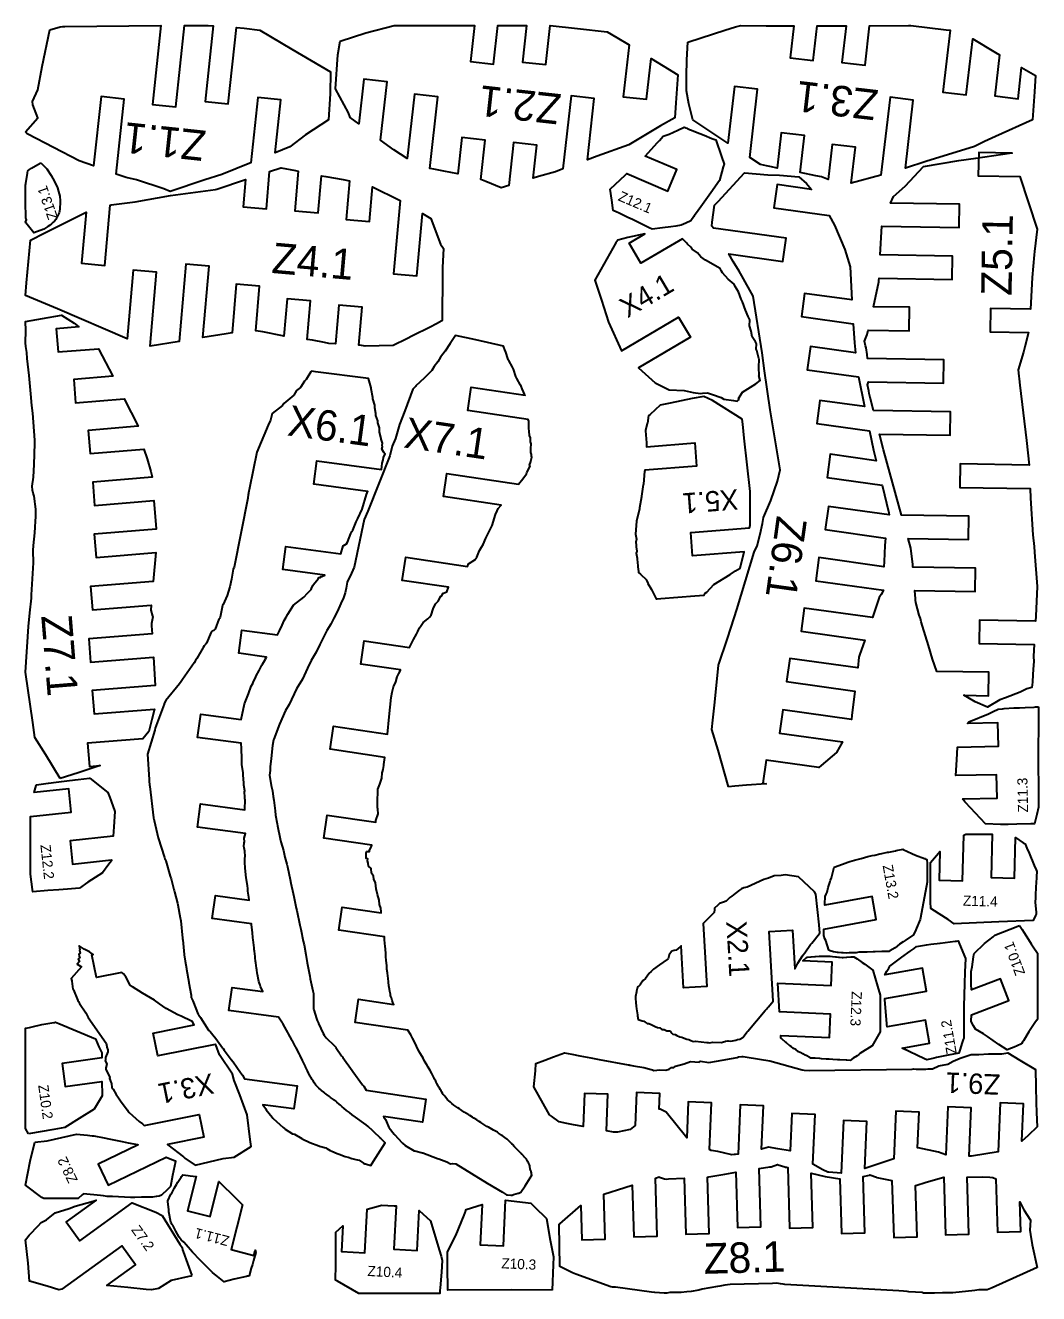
# Model space of a CAD drawing. Extents: x 0 to 199, y 1 to 250.
import ezdxf

# ---------------------------------------------------------------- set-up
doc = ezdxf.new("R2010")
doc.units = 0
doc.layers.add('PART', color=3, linetype='CONTINUOUS')
doc.layers.add('TEXT', color=2, linetype='CONTINUOUS')

msp = doc.modelspace()

# ---------------------------------------------------------------- linework, layer by layer
at = {"layer": 'PART', "color": 1}
for points in [[(0, 229.093), (2.43861, 231.841), (1.44072, 234.366), (1.42386, 235.027), (2.47481, 237.325), (3.30942, 241.914), (4.83781, 249.094), (6.8507, 249.741), (7.29864, 249.789), (7.77579, 249.798), (26.6662, 249.983), (24.9974, 234.442), (29.5711, 233.951), (31.2945, 250), (35.9341, 250), (36.9341, 249.92), (35.3361, 235.038), (39.9098, 234.547), (41.521, 249.551), (43.0269, 249.43), (46.1048, 249.061), (52.4075, 245.351), (59.9854, 240.89), (59.9255, 236.536), (59.6282, 231.456), (55.0987, 228.471), (52.0401, 226.124), (49.1544, 224.954), (50.2709, 235.351), (45.6972, 235.843), (44.3174, 222.993), (44.1163, 222.912), (38.6253, 220.696), (35.2906, 219.614), (28.4463, 217.354), (27.217, 217.858), (21.8591, 219.618), (19.8561, 220.069), (17.8814, 220.775), (19.4618, 235.492), (14.8881, 235.983), (13.4259, 222.366), (10.5927, 223.378), (0.48049, 228.608), (0.38663, 228.675)], [(61.4705, 244.211), (61.8792, 246.899), (66.9835, 248.515), (72.5302, 250), (86.7061, 249.979), (88.2999, 249.982), (87.5115, 242.908), (92.0832, 242.398), (92.9293, 249.99), (98.5811, 250), (97.7778, 242.792), (102.35, 242.283), (103.208, 249.99), (108.58, 249.391), (114.432, 248.712), (116.286, 247.626), (118.709, 246.14), (117.577, 235.978), (122.149, 235.469), (123.044, 243.504), (125.441, 242.051), (128.289, 240.291), (127.908, 234.738), (127.735, 231.819), (124.926, 230.235), (118.704, 226.542), (112.428, 224.275), (110.544, 223.573), (111.888, 235.633), (107.316, 236.142), (105.715, 221.774), (104.239, 221.225), (100.929, 220.257), (99.8588, 219.934), (100.585, 226.448), (96.0131, 226.958), (95.069, 218.486), (93.5692, 218.033), (90.5265, 219.31), (89.5554, 219.717), (90.4163, 227.442), (85.8446, 227.951), (85.0456, 220.782), (82.2623, 221.353), (80.3243, 221.725), (79.5178, 221.885), (81.0876, 235.971), (76.5159, 236.481), (75.1075, 223.844), (72.4506, 225.541), (69.8593, 227.455), (71.1372, 238.921), (66.5655, 239.431), (65.5829, 230.614), (63.9029, 231.855), (63.5193, 232.791), (61, 237.491)], [(130.27, 246.729), (132.869, 247.56), (137.533, 249.033), (139.671, 249.684), (140.681, 250), (145.682, 249.898), (147.075, 249.912), (149.485, 249.919), (151.107, 249.903), (150.375, 243.608), (154.944, 243.077), (155.735, 249.881), (159.662, 249.91), (161.391, 249.899), (160.553, 242.691), (165.122, 242.16), (166.023, 249.909), (173.698, 249.988), (173.793, 249.988), (174.131, 250), (181.105, 249.144), (181.862, 249.051), (180.447, 236.878), (185.016, 236.347), (186.297, 247.368), (190.768, 244.661), (191.583, 244.199), (190.643, 236.115), (195.212, 235.584), (195.927, 241.736), (198.681, 240.175), (198.462, 236.929), (198.085, 231.43), (190.772, 228.133), (188.599, 227.14), (186.67, 226.178), (177.058, 223.242), (173.054, 221.912), (174.613, 235.324), (170.043, 235.855), (168.264, 220.543), (162.429, 218.981), (163.248, 226.032), (158.679, 226.563), (157.88, 219.686), (156.553, 220.194), (155.423, 220.421), (152.384, 221.052), (153.235, 228.367), (148.665, 228.898), (147.858, 221.952), (146.76, 222.169), (145.728, 222.409), (144.542, 222.658), (142.446, 224.029), (144.003, 237.427), (139.434, 237.958), (138.142, 226.843), (135.163, 228.79), (131.282, 231.423), (130.488, 234.6), (130, 237.109), (130, 240.003), (130.053, 243.215)], [(123.279, 209.906), (122.685, 210.204), (122.429, 210.332), (120.322, 211.372), (119.415, 211.81), (118.497, 212.248), (116.611, 213.133), (116.324, 213.267), (115.584, 213.618), (115.303, 215.615), (115, 217.791), (118.049, 220.608), (118.288, 220.846), (126.321, 217.411), (128.129, 221.64), (121.882, 224.312), (124.331, 226.959), (124.72, 227.356), (125.411, 228.202), (126.614, 228.633), (127.443, 229.003), (128.318, 229.381), (129.546, 230), (130.082, 229.773), (130.302, 229.684), (130.792, 229.487), (132.646, 228.726), (133.46, 228.391), (135.003, 227.788), (135.193, 227.71), (135.78, 227.483), (136.881, 224.243), (137.415, 222.711), (137.258, 222.175), (136.525, 219.481), (134.801, 217.053), (132.839, 214.333), (131.81, 212.905), (131.534, 212.524), (131.446, 212.388), (130.893, 211.546), (129.871, 211.122), (128.988, 210.736), (127.934, 210.522), (126.935, 210.375), (125.29, 210.173)], [(194.025, 224.966), (194.049, 224.893), (187.476, 225), (187.401, 220.401), (195.582, 220.267), (198.984, 209.948), (198.467, 205.509), (198.401, 204.863), (198.013, 200.398), (197.643, 194.182), (189.828, 194.31), (189.753, 189.71), (197.304, 189.587), (196.576, 186.778), (196.276, 185.758), (195.218, 182.286), (195.386, 181.004), (195.438, 180.509), (195.567, 179.242), (196.879, 168.375), (197.372, 163.535), (183.852, 163.755), (183.777, 159.155), (197.59, 158.931), (197.662, 157.008), (198.152, 149.832), (198.364, 147.537), (198.459, 146.394), (198.984, 139.673), (198.69, 133.853), (198.632, 132.862), (187.654, 133.041), (187.579, 128.442), (198.362, 128.266), (198.227, 125.963), (198.336, 124.833), (198.263, 124.278), (198.105, 122.388), (198.04, 120.842), (197.905, 119.837), (196.963, 119.565), (195.644, 118.897), (192.752, 117.804), (191.614, 117.402), (189.219, 115.975), (186.784, 116.977), (184.561, 118.273), (189.395, 118.195), (189.47, 122.794), (179.244, 122.961), (178.364, 125.381), (177.626, 128.061), (176.429, 131.901), (176.196, 132.704), (176.003, 133.405), (175.794, 134.014), (175.133, 136.498), (175.056, 136.962), (175.035, 137.214), (174.937, 138.865), (186.803, 138.672), (186.877, 143.271), (174.553, 143.472), (174.503, 143.974), (174.103, 147.225), (173.586, 149.104), (185.474, 148.911), (185.548, 153.51), (172.314, 153.725), (170.034, 162.01), (168.781, 166.52), (167.947, 169.631), (181.881, 169.404), (181.955, 174.003), (166.77, 174.25), (166.146, 176.824), (165.937, 177.612), (165.843, 178.129), (165.619, 179.306), (165.814, 179.883), (180.532, 179.643), (180.607, 184.242), (165.605, 184.487), (165.531, 185.293), (165.334, 186.578), (165.222, 187.016), (165, 187.898), (165.312, 188.583), (165.516, 189.2), (165.74, 190.101), (173.775, 189.97), (173.85, 194.57), (166.793, 194.685), (167.807, 199.577), (167.829, 199.677), (167.84, 199.741), (167.849, 199.828), (167.874, 200.284), (182.245, 200.05), (182.32, 204.649), (168.119, 204.88), (168.419, 210.492), (183.639, 210.245), (183.714, 214.844), (170.157, 215.065), (170.725, 216.349), (173.038, 218.399), (176.623, 222.25), (183.548, 223.399), (186.908, 223.917)], [(3.05973, 223), (4.04571, 221.986), (4.21466, 221.792), (5.04957, 220.475), (5.40872, 219.909), (5.92777, 218.891), (6.31681, 218.08), (6.52962, 217.32), (6.76307, 216.415), (6.81267, 215.471), (6.8642, 214.813), (6.81014, 214.29), (6.7876, 213.933), (6.68569, 213.473), (6.62752, 213.15), (6.46589, 212.753), (6.35424, 212.452), (6.14557, 212.113), (5.96239, 211.817), (5.70324, 211.533), (5.42909, 211.211), (5.14056, 210.976), (4.72765, 210.637), (4.44412, 210.453), (3.84978, 210.07), (3.60486, 209.939), (1.66339, 209.178), (0.07054, 211.174), (0, 211.324), (0.20131, 211.756), (0.13794, 211.933), (0.10445, 212.118), (0.1059, 213.248), (0.08828, 213.553), (0.05052, 213.923), (0.03561, 214.399), (0, 216.287), (0.01537, 216.766), (0.02534, 218.577), (0.08047, 218.908), (0.39827, 220.955), (0.4149, 221.026), (0.50129, 221.373), (0.82736, 221.654), (0.99043, 221.792), (1.23047, 221.954), (2.91145, 222.918), (3.02143, 222.974)], [(81.9471, 192.052), (81.9308, 191.909), (80.8453, 191.339), (79.6119, 190.668), (76.1582, 188.951), (75.0018, 188.39), (72.3191, 187.032), (66.8484, 186.95), (65.7652, 187.112), (65.5575, 187.124), (66.2122, 194.611), (61.6297, 195.012), (60.9643, 187.403), (59.6959, 187.48), (58.857, 187.644), (56.4953, 188.099), (55.3977, 188.212), (56.0619, 195.809), (51.4794, 196.209), (50.8409, 188.907), (50.5526, 188.966), (46.7076, 189.728), (45.2956, 189.96), (46.059, 198.691), (41.4765, 199.091), (40.6429, 189.56), (39.4978, 189.371), (34.9215, 188.598), (36.1482, 202.627), (31.5657, 203.027), (30.2367, 187.83), (24.5224, 186.95), (25.7899, 201.445), (21.2074, 201.846), (20.0296, 188.377), (6.32384, 194.276), (0, 196.904), (0.22743, 199.388), (1.04257, 207.746), (3.80071, 209.208), (11.9516, 213.272), (11.0718, 203.212), (15.6543, 202.811), (16.6906, 214.661), (16.8681, 214.691), (21.6142, 215.298), (28.5582, 216.571), (37.373, 217.739), (37.6718, 217.784), (43.2754, 219.663), (42.8107, 214.349), (47.3932, 213.948), (48.0324, 221.257), (50.2543, 222), (50.2733, 221.997), (50.3047, 221.991), (53.1409, 221.464), (53.6771, 221.341), (52.996, 213.552), (57.5785, 213.152), (58.2154, 220.435), (59.1075, 220.279), (62.483, 219.696), (63.7656, 219.438), (63.1, 211.826), (67.6826, 211.425), (68.2816, 218.275), (73.5646, 215.632), (73.6818, 215.563), (72.4228, 201.165), (77.0053, 200.765), (78.074, 212.985), (79.7281, 212.015), (81.6577, 207.006), (82.206, 206.142), (82.0255, 202.418), (82.0001, 200.869), (81.9698, 192.406)], [(138.25, 100.284), (136.239, 107.508), (135, 111.567), (135.175, 113.4), (135.604, 116.944), (136.329, 124.219), (136.339, 124.317), (136.352, 124.419), (137.986, 129.245), (138.805, 131.674), (139.947, 135.128), (143.321, 146.403), (143.906, 147.649), (144.471, 149.947), (144.968, 152.057), (145.127, 153.204), (146.61, 156.569), (147.923, 160.396), (148.422, 162.588), (146.474, 174.428), (145.329, 182.047), (144.884, 185.603), (143.12, 196.751), (140.883, 200.751), (140.378, 201.644), (139.176, 203.602), (138.345, 205.057), (148.961, 203.577), (149.596, 208.133), (135.348, 210.119), (135, 210.545), (135.079, 211.31), (135.552, 214.635), (136.269, 215.38), (141.418, 221), (145.999, 220.605), (148.316, 220.521), (152.084, 220.2), (153.587, 218.908), (154.586, 217.753), (147.82, 218.695), (147.185, 214.139), (158.085, 212.621), (159.135, 210.711), (161.133, 205.956), (162.226, 202.523), (162.523, 196.017), (153.238, 197.311), (152.603, 192.755), (162.81, 191.333), (163.073, 187.56), (163.22, 185.606), (154.402, 186.834), (153.767, 182.278), (163.819, 180.878), (165.031, 175.039), (156.251, 176.262), (155.617, 171.706), (166.024, 170.256), (166.803, 166.505), (167.313, 164.406), (158.298, 165.662), (157.663, 161.106), (168.48, 159.599), (169.802, 154.158), (169.867, 153.735), (157.914, 155.401), (157.28, 150.845), (169.159, 149.19), (169.042, 147.706), (168.884, 144.599), (168.813, 143.568), (156.064, 145.344), (155.429, 140.788), (168.789, 138.926), (168.272, 138.083), (167.897, 137.509), (166.574, 133.565), (153.178, 135.431), (152.543, 130.875), (165.063, 129.131), (164.028, 126.174), (163.934, 125.765), (163.68, 123.653), (150.313, 125.516), (149.678, 120.96), (163.132, 119.085), (162.562, 114.332), (162.473, 113.507), (148.947, 115.391), (148.312, 110.835), (160.683, 109.112), (159.503, 107.014), (156.47, 104.457), (156.027, 104.09), (145.681, 105.532), (145.047, 100.976), (145.667, 100.889), (141.81, 100.593), (139.537, 100.39)], [(140.453, 176.494), (140.232, 176.606), (141.054, 177.86), (143.634, 179.503), (144.502, 180.204), (144.23, 181.157), (144.298, 181.252), (144.237, 182.669), (144.211, 182.756), (144.274, 184.403), (144.248, 184.509), (143.874, 186.093), (143.718, 186.349), (143.772, 187.406), (143.597, 187.763), (142.945, 188.731), (142.728, 189.849), (142.413, 190.896), (142.449, 192.133), (142.168, 192.738), (141.594, 194.004), (141.034, 195.649), (140.789, 196.159), (140.213, 197.593), (139.606, 198.661), (139.359, 199.119), (138.194, 200.085), (137.103, 201.335), (136.891, 201.662), (136.605, 202.183), (133.736, 203.839), (132.807, 204.485), (132.206, 205.268), (131.159, 206.022), (130.896, 206.394), (130.206, 206.985), (130.026, 207.268), (129.338, 207.872), (129.219, 208.048), (121.064, 203.217), (118.719, 207.175), (121.801, 209), (118.491, 208.315), (116.489, 207.782), (116.148, 207.224), (112, 199.886), (112.161, 199.303), (113.307, 195.997), (114.647, 191.618), (117.248, 186), (128.45, 192.635), (130.795, 188.677), (120.606, 182.643), (123.827, 179.738), (126.635, 178.315), (129.543, 178.209), (131.319, 177.845), (132.775, 177.608), (133.162, 177.652), (134.174, 177.734), (135.13, 177.427), (136.834, 176.849), (137.358, 176.516), (139.268, 176.234), (139.967, 176.135)], [(6.82043, 101.907), (4.0502, 106.551), (1.86236, 109.983), (1.44121, 112.941), (0, 122.82), (0.61601, 131.825), (0.85522, 134.461), (1.18159, 137.35), (1.21997, 138.031), (1.59541, 144.331), (1.51986, 146.762), (1.61999, 147.71), (1.89497, 150.23), (1.93708, 151.362), (1.9936, 152.493), (2.03249, 153.355), (2.05376, 154.18), (2.06942, 154.873), (1.94445, 155.832), (1.88134, 156.368), (1.76808, 156.984), (1.71586, 157.461), (1.54747, 157.99), (1.41328, 158.625), (1.36577, 159.394), (1.60833, 161.18), (1.73282, 163.625), (1.86843, 167.808), (1.87373, 168.027), (1.87122, 168.066), (1.86962, 168.125), (1.865, 168.185), (1.85718, 168.271), (1.84726, 168.38), (1.84398, 168.412), (1.4668, 173.756), (1.28628, 175.253), (1.04617, 177.565), (0.82951, 180.417), (0.73247, 181.155), (0.35519, 184.487), (0.27756, 185.648), (0.12237, 186.835), (0.01709, 187.563), (0.09457, 190), (0, 191.778), (3.34813, 192.346), (7.12249, 193), (9.62422, 191.459), (10.4924, 190.72), (6.07893, 190.363), (6.44975, 185.778), (14.4056, 186.421), (17.2036, 181.013), (9.51132, 180.391), (9.88214, 175.806), (19.4563, 176.581), (22.2054, 171.169), (12.3549, 170.372), (12.7257, 165.787), (23.3232, 166.644), (23.9652, 164.744), (24.6685, 162.305), (24.9121, 161.205), (24.9172, 161.139), (13.2478, 160.195), (13.6186, 155.61), (25.2701, 156.552), (25.6947, 151.033), (25.6972, 151.003), (25.6984, 150.995), (25.6999, 150.985), (25.7133, 150.954), (13.5572, 149.97), (13.928, 145.385), (25.6637, 146.334), (25.1647, 140.66), (12.8327, 139.662), (13.2035, 135.077), (24.761, 136.012), (24.6729, 134.991), (25.0081, 133.828), (25.0518, 133.677), (24.7983, 132.416), (24.7946, 132.397), (24.7941, 132.328), (24.8235, 131.96), (24.9209, 130.391), (12.458, 129.383), (12.8288, 124.798), (25.2059, 125.799), (25.554, 120.193), (13.1676, 119.191), (13.5384, 114.606), (25.422, 115.567), (24.8832, 113.535), (24.2662, 111.143), (23.1303, 109.747), (12.2386, 108.866), (12.6095, 104.281), (14.6932, 104.45), (10.3703, 103.053)], [(95.4652, 20.0159), (95.7603, 20.0235), (95.9837, 20.1323), (96.905, 20.3977), (97.0435, 20.393), (97.316, 20.4987), (97.4392, 20.559), (98.28, 21.8577), (99.5997, 23.8964), (99.5909, 23.9319), (99.5871, 23.9603), (99.5634, 24.0889), (99.5547, 24.1312), (99.5133, 24.2983), (99.5109, 24.3982), (99.4504, 24.6077), (99.4434, 24.7344), (99.3477, 24.8639), (99.3105, 24.9587), (99.2853, 25.1144), (99.2193, 25.6924), (99.2005, 25.7505), (99.1144, 25.9404), (98.9355, 26.3444), (98.8218, 26.5502), (98.7481, 26.7406), (98.6863, 26.8254), (98.5215, 27.057), (98.2554, 27.3678), (98.1081, 27.534), (97.999, 27.6343), (97.6792, 27.9655), (97.6288, 28.0142), (97.481, 28.1604), (97.354, 28.3092), (97.0026, 28.6849), (96.957, 28.732), (96.9066, 28.7779), (96.5418, 29.1661), (96.3196, 29.3949), (96.1909, 29.5221), (95.7799, 29.9643), (95.757, 29.9851), (95.5985, 30.1457), (95.3617, 30.408), (94.7782, 31.0027), (94.7674, 31.0095), (94.7638, 31.0158), (94.3097, 31.3353), (93.7507, 31.7331), (93.663, 31.7951), (93.0681, 32.1867), (92.8359, 32.3465), (92.0364, 32.7832), (91.7414, 32.9689), (91.0541, 33.3562), (90.7731, 33.5131), (89.5605, 34.265), (89.2638, 34.4525), (88.7649, 34.7869), (88.1913, 35.1468), (87.9001, 35.3327), (87.3933, 35.6475), (87.2095, 35.7657), (86.7336, 36.0627), (86.3227, 36.334), (86.1215, 36.4614), (85.5605, 36.8297), (85.3745, 36.9519), (85.0445, 37.1854), (84.8536, 37.312), (84.4714, 37.5837), (84.2854, 37.7114), (83.8949, 38.0268), (83.7525, 38.1326), (83.5747, 38.2666), (83.2057, 38.6124), (83.0323, 38.7482), (82.6647, 39.1946), (82.366, 39.6169), (82.3136, 39.6845), (82.1877, 39.8119), (82.1296, 39.9045), (81.9299, 40.2242), (81.7656, 40.4915), (81.6422, 40.6915), (81.4573, 41.0067), (81.3122, 41.2482), (81.1706, 41.478), (80.9315, 41.9558), (80.8169, 42.1845), (80.7017, 42.393), (80.4876, 42.7903), (80.3761, 43.0238), (80.1144, 43.5264), (79.907, 43.9347), (79.6165, 44.4955), (79.1978, 45.1469), (78.9577, 45.6009), (78.4932, 46.3676), (78.198, 46.9407), (77.6896, 47.7912), (77.3976, 48.3144), (76.9506, 49.3172), (76.65, 49.8675), (76.1404, 50.8282), (75.7838, 51.5195), (75.2385, 52.4128), (75.2352, 52.4177), (64.8584, 53.9522), (65.5313, 58.5027), (72.4645, 57.4774), (72.4544, 57.5028), (72.2687, 57.8601), (72.1566, 58.2357), (71.9708, 58.7769), (71.8756, 59.0322), (71.8279, 59.2705), (71.7852, 59.5353), (71.6807, 60.0631), (71.5891, 60.5168), (71.4862, 61.1433), (71.3955, 61.8719), (71.3153, 62.6297), (71.2597, 63.0309), (71.1909, 63.6802), (71.1144, 64.4417), (71.0527, 65.1707), (71.0192, 65.5784), (70.9688, 66.2098), (70.9117, 66.8758), (70.8759, 67.4481), (70.7922, 68.4198), (70.7531, 68.8636), (70.6965, 69.5391), (70.653, 70.164), (70.6385, 70.5284), (70.6262, 70.7582), (61.6313, 72.0883), (62.3042, 76.6389), (69.9865, 75.5028), (69.9735, 75.693), (69.8941, 76.4392), (69.6679, 77.1167), (69.5742, 77.9867), (69.2748, 79.1319), (69.0058, 80.2164), (68.8693, 81.4183), (68.56, 82.1115), (68.4929, 82.7377), (68.0492, 83.2935), (67.9963, 84.2028), (67.4647, 84.6539), (67.3935, 85.298), (67.2975, 85.723), (67.3757, 86.1479), (67.014, 86.1815), (67.0339, 86.602), (67.0473, 87.2986), (67.1081, 87.5715), (67.6591, 87.5829), (67.5891, 87.6017), (68.0436, 88.6104), (68.1031, 88.7902), (58.7096, 90.1793), (59.3825, 94.7299), (68.9232, 93.319), (68.9199, 93.6492), (69.3877, 94.9559), (69.2948, 95.9159), (69.2356, 96.2212), (69.2549, 97.0614), (69.3462, 99.8259), (69.7094, 100.797), (70.0725, 101.986), (70.1892, 103.014), (70.2386, 103.256), (70.3401, 103.701), (70.48, 104.467), (70.4781, 104.686), (70.7101, 106.064), (59.9413, 107.656), (60.6143, 112.207), (71.2062, 110.64), (71.5532, 114.065), (71.9471, 117.857), (72.1637, 118.889), (72.4234, 119.927), (72.8238, 120.91), (73.1491, 121.913), (73.4476, 122.563), (73.7538, 123.164), (73.8052, 123.265), (65.9644, 124.424), (66.6373, 128.975), (75.5551, 127.656), (75.6208, 127.802), (76.0324, 128.617), (76.3538, 129.216), (76.9331, 130.31), (77.1575, 130.808), (77.3469, 131.252), (77.5301, 131.545), (77.6999, 131.8), (78.2173, 132.612), (79.1484, 133.323), (79.5019, 133.668), (79.8317, 134.001), (80.197, 135.28), (80.2901, 135.471), (80.6557, 136.2), (80.7252, 136.304), (81.149, 136.806), (81.6775, 137.786), (81.8352, 137.798), (82.1757, 138.372), (82.2558, 138.384), (82.9149, 138.634), (83.1915, 139.536), (74.1297, 140.876), (74.8027, 145.426), (86.9651, 143.628), (87.1258, 144.149), (88.4063, 144.912), (88.8035, 145.46), (89.2886, 146.74), (89.6863, 147.434), (90.0409, 147.95), (90.5492, 149.161), (90.9011, 149.852), (91.1306, 150.324), (91.7945, 151.685), (92.4241, 153.802), (92.7711, 154.545), (93.0026, 155.021), (93.5474, 155.663), (82.2315, 157.337), (82.9044, 161.887), (96.9964, 159.803), (97.8085, 160.837), (98.5336, 161.802), (98.6189, 162.062), (98.62, 162.084), (99.2609, 163.343), (99.228, 163.38), (99.1407, 163.513), (99.4084, 164.232), (99.3855, 164.306), (99.5997, 165.077), (99.5182, 165.301), (99.5308, 165.629), (99.4342, 166.021), (99.4352, 166.826), (99.4766, 167.71), (99.3461, 168.104), (99.3093, 168.897), (99.1665, 169.361), (99.0759, 170.204), (98.9958, 170.73), (98.9813, 171.425), (98.9938, 172.144), (98.8924, 172.532), (87.0113, 174.289), (87.6842, 178.839), (98.2653, 177.275), (98.2499, 177.37), (97.7048, 178.528), (97.484, 179.074), (97.3673, 179.258), (96.6639, 180.587), (96.5351, 180.839), (96.4608, 180.987), (95.9995, 182.37), (95.8507, 182.672), (95.8012, 182.797), (95.0828, 184.118), (95.0073, 184.256), (94.9602, 184.329), (94.4119, 185.935), (94.3738, 185.989), (94.3662, 186.017), (94.0396, 186.911), (88.5983, 188.149), (84.5697, 189), (83.5433, 187.444), (82.5393, 185.932), (81.6217, 184.785), (81.0835, 183.836), (80.4216, 182.945), (79.9488, 182.165), (78.8897, 181.107), (78.442, 180.654), (76.8168, 179.121), (76.743, 179), (76.1667, 178.444), (74.6285, 174.192), (73.5816, 171.49), (73.0247, 169.687), (72.7577, 168.775), (72.1318, 167.266), (71.6953, 165.366), (67.3732, 154.478), (66.6253, 152.85), (64.6475, 143.443), (64.1657, 142.302), (63.3169, 140.489), (63.0787, 139.337), (62.892, 138.426), (62.5537, 137.426), (62.0611, 136.351), (61.375, 134.817), (60.6877, 133.446), (60.1027, 132.255), (59.2629, 131.009), (58.6968, 129.825), (57.8797, 128.284), (57.1625, 126.744), (56.183, 125.143), (55.4684, 123.594), (54.4968, 121.449), (53.306, 119.564), (51.8981, 116.479), (51.1738, 115.26), (50.0069, 112.576), (48.8439, 109.671), (48.7765, 109.495), (48.5757, 108.426), (48.3306, 105.856), (48.1467, 104.227), (48.159, 103.481), (48, 102.573), (48.3361, 100.566), (48.5744, 99.4748), (48.7263, 98.3708), (48.8476, 97.6366), (49.1061, 95.5492), (49.2157, 94.6779), (49.5266, 92.9971), (49.5878, 92.5827), (50.139, 90.0643), (50.2365, 89.4432), (50.7479, 87.7342), (51.057, 86.4567), (51.4433, 85.0598), (51.5603, 84.5246), (52.0676, 82.0901), (52.2242, 81.3505), (52.6503, 79.3118), (52.7778, 78.7211), (53.2764, 76.4408), (53.3714, 75.9957), (54.004, 73.0612), (54.1628, 72.3198), (54.6597, 69.9593), (54.8149, 69.181), (55.1593, 67.2933), (55.4276, 65.6611), (55.5343, 65.0232), (55.9299, 63.0328), (56.03, 62.5227), (56.5318, 60.1621), (56.6423, 59.6436), (56.6526, 57.5021), (56.6521, 57.3987), (56.6734, 56.8693), (56.687, 56.5155), (56.7124, 56.4371), (57.2652, 54.7274), (57.4125, 54.3651), (57.6252, 53.8032), (57.6658, 53.723), (58.5788, 51.7632), (58.775, 51.4561), (59.1404, 50.9228), (59.2361, 50.8662), (60.7389, 49.4094), (60.8657, 49.2797), (61.0306, 49.1049), (61.0808, 49.0319), (62.1861, 47.4135), (62.3505, 47.1786), (62.4396, 47.0535), (64.2557, 44.5017), (64.4123, 44.2911), (66.3182, 41.7146), (66.534, 41.422), (67.0373, 40.6211), (78.7465, 38.8895), (78.0735, 34.339), (70.4092, 35.4724), (70.5022, 35.334), (70.8041, 34.8965), (70.8988, 34.7596), (71.5078, 33.2973), (71.5279, 33.2474), (72.5006, 32.0112), (72.5443, 31.9452), (72.5742, 31.9094), (74.1142, 30.2763), (74.1825, 30.2098), (74.684, 29.7736), (74.7171, 29.7436), (76.4659, 28.7075), (76.585, 28.6829), (78.1037, 28.3155), (78.1541, 28.2846), (81.0779, 27.2292), (81.3012, 27.1275), (82.9146, 26.5484), (83.6123, 26.1306), (84.0749, 26.1891), (84.6522, 26.1297), (90.8176, 22.3609), (93.8201, 20.5545), (94.6272, 20.0665), (94.7906, 20.0353)], [(68.4707, 26.6836), (70.7743, 30.249), (69.8766, 31.1545), (69.7987, 31.2124), (69.7615, 31.2432), (69.6889, 31.3416), (68.6755, 32.282), (68.5909, 32.4009), (68.3462, 32.6254), (67.3981, 33.467), (67.0052, 33.7921), (66.1343, 34.4534), (65.3652, 34.9809), (64.9041, 35.3336), (64.249, 35.8077), (63.7166, 36.266), (63.1562, 36.6482), (62.632, 37.1147), (62.3228, 37.3475), (61.955, 37.6819), (61.6857, 37.8912), (61.281, 38.2599), (61.0552, 38.4448), (60.6292, 38.7352), (60.4197, 38.91), (59.9747, 39.2157), (59.7858, 39.3764), (59.3423, 39.6912), (59.1703, 39.8468), (58.8392, 40.1006), (58.6792, 40.2428), (58.2566, 40.5709), (58.11, 40.6964), (57.7192, 41.012), (57.5849, 41.1477), (57.2464, 41.4993), (57.1346, 41.6334), (56.8695, 42.0252), (56.7625, 42.1574), (56.5004, 42.5906), (56.3903, 42.7243), (56.1358, 43.1809), (56.0731, 43.2569), (56.0149, 43.3604), (55.7758, 43.8537), (55.7128, 43.9649), (55.4689, 44.4223), (55.4153, 44.5479), (55.1758, 45.0665), (55.1207, 45.192), (55.0728, 45.3185), (54.6244, 46.2302), (54.5747, 46.3476), (54.5273, 46.4561), (54.0262, 47.4337), (53.9885, 47.5359), (53.9476, 47.6232), (53.9083, 47.6999), (53.2725, 48.971), (53.2338, 49.0262), (53.1909, 49.0864), (53.1387, 49.173), (52.52, 50.3173), (52.4548, 50.4093), (52.3822, 50.5228), (51.7405, 51.742), (51.6736, 51.8609), (51.6009, 51.9959), (50.7598, 53.5116), (50.6771, 53.671), (50.5798, 53.8347), (49.7977, 54.9802), (40.0423, 56.2915), (40.6551, 60.8505), (46.6987, 60.0382), (46.2719, 61.0017), (46.1619, 61.2756), (45.9409, 62.0338), (45.8661, 62.3042), (45.6611, 63.3744), (45.6018, 63.6521), (45.4909, 64.324), (45.4447, 64.6082), (45.303, 65.6838), (45.2672, 65.9786), (45.1955, 66.6438), (45.1602, 66.9504), (45.0528, 67.9696), (45.0163, 68.296), (44.9763, 68.6464), (44.8045, 70.1889), (44.761, 70.5777), (44.6464, 71.6298), (44.5958, 72.0654), (44.5021, 73.1791), (44.4912, 73.3196), (36.764, 74.3582), (37.3768, 78.9172), (44.0172, 78.0247), (44.0146, 78.0442), (43.9435, 78.5861), (43.7826, 79.7852), (43.718, 80.303), (43.6654, 80.7841), (43.4315, 82.4488), (43.389, 82.9136), (43.2721, 83.7822), (43.236, 84.2225), (43.1842, 85.5067), (43.1741, 85.9283), (43.2102, 86.9005), (43.1606, 87.2766), (43.1531, 87.6299), (43.0259, 88.3), (42.9524, 88.5623), (43.0493, 89.2518), (43.0766, 89.4926), (43.016, 90.1617), (43.2628, 91.1107), (33.8373, 92.3777), (34.4501, 96.9367), (43.1909, 95.7618), (43.1699, 95.9431), (43.196, 97.6848), (43.1751, 98.0082), (43.1798, 98.2652), (43.1194, 99.2784), (43.1327, 99.4929), (42.9606, 100.639), (42.9622, 100.845), (42.9517, 101.053), (42.8447, 102.542), (42.8503, 102.778), (42.8319, 103.035), (42.5627, 104.658), (42.5542, 105.121), (42.5913, 105.809), (42.4868, 107.8), (42.4227, 108.85), (33.8815, 109.998), (34.4943, 114.557), (42.4369, 113.489), (43.0826, 116.602), (43.3462, 117.269), (43.8686, 118.579), (44.4094, 120.076), (44.704, 120.586), (44.7978, 120.788), (45.3343, 121.928), (45.4134, 122.072), (45.9811, 123.171), (46.0252, 123.257), (46.4931, 124.175), (46.6108, 124.38), (47.2077, 125.392), (47.2377, 125.437), (47.4221, 125.804), (41.9871, 126.534), (42.5999, 131.093), (49.5858, 130.154), (49.9842, 130.921), (49.9943, 130.941), (50.47, 132.036), (50.8711, 133.009), (51.2629, 133.655), (51.6266, 134.217), (52.7335, 136.006), (54.7472, 137.587), (55.5095, 138.351), (56.2206, 139.087), (56.2795, 139.304), (56.4729, 139.715), (56.5437, 139.861), (56.6874, 140.082), (57.5666, 141.153), (57.7047, 141.417), (58.0262, 141.446), (58.1346, 141.634), (58.2946, 141.662), (58.8759, 141.89), (50.6019, 143.002), (51.2147, 147.561), (62.0484, 146.105), (62.5102, 147.678), (63.1728, 148.085), (63.3763, 148.373), (64.0092, 150.113), (64.2176, 150.487), (64.4041, 150.767), (65.0665, 152.406), (65.2594, 152.797), (65.385, 153.064), (66.2505, 154.9), (67.0569, 157.748), (67.2099, 158.087), (67.3121, 158.305), (67.3699, 158.375), (56.7066, 159.808), (57.3194, 164.367), (70.0175, 162.66), (70.1334, 163.295), (70.191, 163.899), (70.3943, 164.546), (70.411, 165.011), (70.7743, 165.749), (70.5869, 165.953), (70.0865, 166.692), (70.2366, 167.111), (70.1385, 167.416), (70.2544, 167.856), (69.9636, 168.621), (69.968, 168.798), (69.6531, 170.008), (69.6483, 170.409), (69.6632, 170.851), (69.3152, 171.857), (69.2935, 172.221), (68.9421, 173.312), (68.9, 173.66), (68.711, 174.799), (68.7024, 175.053), (68.7035, 175.315), (68.3499, 176.597), (68.3237, 176.811), (68.0196, 178.537), (68.0196, 178.653), (68.0266, 178.72), (67.479, 180.556), (67.4787, 180.559), (67.4785, 180.559), (67.4602, 180.597), (57.0816, 181.908), (56.2594, 182), (56.1524, 181.889), (56.1271, 181.864), (55.227, 180.338), (54.9014, 180.016), (54.0795, 178.777), (53.3361, 178.196), (52.7886, 177.274), (50.8481, 175.672), (50.5899, 175.279), (48.5391, 173.657), (48.1843, 172.383), (47.7779, 171.365), (45.5453, 166.058), (44.1021, 159.011), (43.9107, 158.094), (43.8817, 157.943), (43.8443, 157.768), (43.727, 157.022), (41.0591, 143.446), (40.9996, 143.3), (40.8944, 143.067), (40.5212, 141.135), (40.2289, 139.605), (39.6848, 137.923), (38.884, 136.114), (38.8795, 136.103), (38.7887, 135.916), (38.3153, 133.628), (38.2329, 133.5), (38.183, 133.388), (38.0724, 133.268), (37.322, 131.278), (37.0815, 131.034), (36.7146, 130.867), (36.5171, 130.657), (35.61, 128.553), (35.4161, 128.296), (35.1783, 127.998), (34.9661, 127.645), (33.7206, 125.54), (33.4869, 125.13), (33.2147, 124.647), (30.9111, 121.396), (30.6666, 120.985), (30.3277, 120.553), (27.6392, 117.231), (27.3134, 116.666), (27.2896, 116.609), (27.266, 116.548), (25.5164, 111.788), (25.4496, 111.405), (24, 106.697), (24.3602, 101.706), (24.3182, 101.506), (24.3164, 101.366), (24.3321, 101.214), (24.3926, 100.935), (24.4334, 100.688), (24.4802, 100.343), (25.2159, 94.1993), (25.2288, 94.1117), (25.2491, 93.9755), (25.3275, 93.6421), (26.1465, 90.2185), (27.3948, 86.3632), (27.4365, 86.0892), (27.5038, 85.953), (27.5523, 85.8332), (27.6052, 85.7031), (28.4832, 82.7099), (28.5511, 82.545), (28.6035, 82.3703), (28.6568, 82.1789), (29.2089, 80.0988), (29.2676, 79.8733), (29.3264, 79.627), (29.9238, 77.3732), (29.9864, 77.0822), (30.4747, 74.5364), (30.5282, 74.2576), (30.5681, 73.9556), (30.9162, 70.5219), (30.9319, 70.3337), (30.9527, 70.1655), (31.2435, 67.3175), (31.2505, 67.2699), (31.257, 67.2267), (31.3998, 66.0127), (31.6575, 64.5374), (31.6823, 64.3989), (32.1795, 61.8509), (32.1786, 61.7619), (32.6264, 59.2955), (32.6384, 58.8053), (32.6786, 58.6932), (32.91, 58.1691), (34.0113, 55.5297), (34.0816, 55.4003), (34.4218, 54.9214), (36.006, 52.4399), (36.1697, 52.3555), (36.3507, 52.1874), (37.1516, 51.2002), (37.2196, 51.1061), (37.45, 50.7933), (38.7748, 48.9697), (38.8925, 48.8129), (39.1168, 48.5259), (40.4909, 46.6635), (40.8431, 46.2089), (42.3373, 44.1117), (42.6724, 43.5948), (43.1001, 42.8958), (53.4198, 41.5087), (52.807, 36.9497), (46.6715, 37.7744), (47.094, 37.2142), (47.2841, 36.9525), (47.3561, 36.7799), (48.5167, 35.3311), (48.641, 35.1456), (48.7284, 35.0457), (50.7122, 33.286), (50.9427, 33.0726), (51.0594, 32.9761), (52.5305, 32.0261), (52.9029, 31.9616), (54.3924, 31.125), (54.4519, 31.0899), (55.9256, 30.3297), (55.9419, 30.3237), (55.9429, 30.3233), (55.9439, 30.3229), (57.7238, 29.6984), (57.8262, 29.6576), (59.1046, 29.2877), (59.3105, 29.1877), (59.9661, 28.7526), (60.2397, 28.647), (61.3425, 28.1904), (61.7203, 28.0689), (62.8971, 27.6226), (63.4486, 27.451), (64.1807, 27.1967), (64.9643, 26.9801), (65.624, 26.8711), (66.508, 26.2518), (66.7623, 26.1692), (66.8584, 26.1701), (67.9177, 25.8125)], [(131.103, 176.608), (126.784, 175.709), (125.509, 175.457), (124.814, 175.326), (122.889, 173.476), (122.586, 173.312), (122.564, 173.262), (122.322, 171.779), (122.29, 171.719), (121.985, 170.329), (121.969, 170.257), (122.178, 167.903), (122.177, 167.901), (122.176, 167.671), (122.17, 167.159), (131.655, 167.895), (132.011, 163.309), (121.855, 162.521), (121.85, 162.465), (121.843, 162.43), (121.84, 162.394), (121.843, 162.34), (121.8, 162.345), (121.769, 162.345), (121.578, 159.79), (121.532, 159.746), (121.52, 159.719), (121.199, 157.408), (121.182, 157.353), (121.166, 157.31), (120.783, 155.122), (120.759, 155.027), (120.745, 154.963), (120.165, 152.485), (120, 149.939), (120.109, 149.286), (120.158, 148.965), (120.07, 148.383), (120.135, 147.789), (120.148, 147.438), (120.267, 146.605), (120.238, 146.432), (120.099, 146.229), (120.308, 145.259), (120.315, 145.024), (120.467, 143.714), (120.449, 143.519), (120.608, 142.624), (120.551, 142.399), (120.963, 142.108), (122.136, 140.983), (122.12, 140.86), (122.4, 140.373), (122.395, 140.264), (123.155, 139.088), (123.16, 139.064), (124.078, 137.237), (124.268, 137.238), (124.985, 137.299), (131.627, 137.804), (133.46, 137.973), (133.716, 138.353), (133.997, 138.563), (135.369, 140.052), (138.593, 142.041), (139.656, 142.737), (140.541, 143.272), (141.331, 146.51), (131.213, 145.726), (130.857, 150.312), (142.425, 151.209), (142.533, 151.678), (142.524, 154.459), (142.533, 157.744), (142.512, 158.315), (141.374, 168.83), (141.097, 171.573), (140.966, 172.583), (135.144, 176.257), (133.447, 177)], [(199.255, 116), (199.256, 115.406), (199.266, 114.185), (199.227, 112.83), (199.222, 112.121), (199.17, 107.791), (199.15, 105.133), (199.216, 99.7272), (199.219, 98.8346), (199.266, 96.2802), (198.911, 94.8217), (198.439, 93.0122), (197.967, 93.0065), (197.75, 93.0005), (194.99, 92.9494), (193.249, 92.898), (191.762, 92.8655), (188.787, 93.021), (184.874, 97.1834), (184.777, 97.3027), (184.444, 97.8117), (184.383, 97.9045), (191.108, 98.0543), (191.006, 102.653), (183, 102.475), (183.16, 105.579), (183.292, 108.099), (191.362, 108.278), (191.26, 112.877), (185.251, 112.744), (185.514, 113.047), (189.396, 114.633), (190.327, 115.103), (191.291, 115.577), (192.181, 115.64), (192.502, 115.66), (194.413, 115.781), (195.535, 115.842), (196.603, 115.9), (198.394, 115.975), (198.632, 115.985)], [(10.6218, 80.345), (8.26186, 80.1603), (6.60009, 80.0334), (4.41029, 79.864), (1.45513, 79.6376), (1.39867, 80.0799), (1, 83.0944), (1.00122, 89.2786), (1, 94.4412), (9.02823, 95.3188), (8.52835, 99.8915), (1.74577, 99.1501), (2.15148, 100.527), (2.16919, 100.59), (2.18968, 100.664), (4.05798, 100.924), (4.55143, 100.996), (6.0744, 101.196), (7.12211, 101.339), (8.16778, 101.467), (9.821, 101.677), (10.3623, 101.736), (12.627, 101.998), (12.6288, 101.998), (12.6405, 102), (12.6574, 101.986), (16.2106, 99.1879), (16.5814, 98.204), (17.5421, 95.6428), (17.6109, 95.4252), (17.3989, 92.4241), (17.2675, 90.57), (8.80162, 89.6445), (9.3015, 85.0718), (16.9369, 85.9064), (16.9239, 85.7227), (16.3969, 85.0422), (15.1648, 83.349), (12.2788, 81.5249)], [(198.799, 75.2619), (198.65, 74.9606), (198.191, 73.9924), (191.431, 73.7111), (182.673, 73.3264), (181.465, 74.1794), (179.732, 75.2861), (178.819, 75.8808), (178.076, 76.3237), (178.017, 77.6648), (178, 78.0603), (178.019, 79.6592), (178.024, 80.8331), (178.03, 81.7621), (178.03, 83.6541), (178.03, 84.0101), (178.023, 85.4193), (179.57, 87.2344), (179.836, 87.5382), (179.672, 81.8972), (184.27, 81.7635), (184.533, 90.8035), (184.923, 91), (190.027, 90.9999), (190.157, 91), (189.908, 82.4312), (194.506, 82.2975), (194.739, 90.3254), (196.222, 89.2791), (196.608, 89.0504), (196.836, 88.5173), (196.966, 88.2234), (197.388, 87.2365), (198.387, 84.8006), (198.759, 83.9422), (198.9, 83.6079), (198.861, 82.6259), (198.844, 82.3999), (198.741, 80.5749), (198.711, 80.1603), (198.659, 79.3389), (198.634, 78.4381), (198.613, 77.5826), (198.793, 75.5738), (198.795, 75.4865)], [(169.849, 67.9245), (168.587, 67.8748), (168.428, 67.8694), (167.092, 67.8277), (166.733, 67.8178), (165.538, 67.7871), (164.934, 67.769), (163.904, 67.7406), (163.361, 67.6484), (162.68, 67.6203), (161.975, 67.6152), (161.525, 67.6026), (160.82, 67.6197), (160.53, 67.6215), (159.859, 67.679), (159.688, 67.691), (159.018, 67.8105), (158.932, 67.8251), (158.265, 68.0332), (158.243, 68.0399), (158, 68.1537), (157.393, 70.0526), (157.252, 70.3837), (157, 71.0576), (157.006, 71.8697), (157.006, 71.976), (157.019, 72.3033), (167.316, 74.1667), (166.497, 78.6932), (157.232, 77.0166), (157.241, 77.2472), (157.31, 78.7008), (157.51, 79.1977), (157.661, 79.5481), (157.886, 80.4607), (158.261, 81.6812), (158.349, 81.9178), (158.517, 82.4068), (159.05, 84.4825), (159.251, 84.5553), (159.281, 84.5668), (160.469, 85.0081), (160.684, 85.0928), (161.74, 85.4413), (162.112, 85.5706), (163.04, 85.8424), (163.561, 86.0031), (164.356, 86.2108), (165.025, 86.3947), (165.684, 86.5503), (166.512, 86.7541), (167.04, 86.8681), (168.024, 87.0886), (168.424, 87.1683), (169.557, 87.4049), (169.823, 87.4553), (171.088, 87.7074), (171.219, 87.7315), (172.604, 88), (172.654, 87.9764), (174.323, 87.1763), (175.077, 86.81), (176.797, 86.2192), (176.946, 86.155), (177.048, 86.0968), (177.271, 85.9675), (177.334, 85.1859), (177.334, 81.5551), (176.988, 79.7321), (175.944, 74.2126), (175.22, 72.4983), (175.086, 72.1609), (174.668, 71.1695), (173.045, 70.096), (172.637, 69.8218), (171.922, 69.3498), (171.032, 68.6421), (170.025, 68.0323), (169.976, 67.9982)], [(120.118, 57.1737), (120.188, 56.6244), (120.355, 55.4486), (120.393, 55.2562), (120.539, 54.5505), (120.733, 54.4464), (121.1, 54.3611), (121.272, 54.2862), (121.63, 54.1938), (121.873, 54.0133), (122.257, 53.7742), (122.611, 53.7733), (123.074, 53.5318), (123.481, 53.3707), (123.873, 53.143), (124.317, 52.9571), (124.755, 52.8781), (125.168, 52.5609), (125.65, 52.557), (126.155, 52.2791), (126.671, 52.2882), (126.938, 52.1298), (127.106, 51.8728), (127.354, 51.6681), (127.8, 51.5728), (128.118, 51.4049), (128.729, 51.1312), (129.095, 51.046), (129.538, 50.8833), (130.097, 50.6733), (130.461, 50.5709), (130.84, 50.3835), (131.228, 50.2761), (131.481, 50.2283), (131.754, 50.252), (134.012, 50.0195), (134.256, 50.0094), (134.541, 49.9665), (134.855, 50.0104), (135.211, 50.071), (136.879, 50.0375), (137.286, 50.1494), (137.57, 50.2318), (137.678, 50.2764), (138.055, 50.3038), (138.287, 50.3648), (138.736, 50.2939), (139.358, 50.3736), (139.704, 50.4486), (140.046, 50.5734), (140.069, 50.5887), (140.483, 50.6863), (141.079, 51.0056), (141.138, 51.0683), (141.14, 51.0712), (141.877, 52.061), (141.932, 52.1244), (141.997, 52.1987), (142.086, 52.2687), (145.484, 56.3052), (145.721, 56.551), (145.953, 56.7946), (146.135, 57.013), (147.048, 58.1594), (146.284, 71.8435), (150.877, 72.0997), (151.303, 64.4693), (151.358, 64.5424), (151.886, 65.593), (152.808, 67.0306), (152.94, 67.2494), (153.255, 67.6402), (154.386, 69.2857), (154.665, 69.5663), (156.186, 71.4249), (156.196, 71.4376), (156.256, 71.5076), (156.115, 73.1479), (155.479, 79.1934), (155.177, 79.6316), (152.041, 82.6096), (149.398, 83), (148.627, 82.8756), (147.239, 82.7541), (146.139, 82.3493), (145.221, 82.0393), (141.974, 80.5333), (141.314, 80.4253), (140.833, 80.2279), (140.418, 79.9365), (139.579, 79.3161), (138.96, 78.7808), (138.514, 78.5072), (137.787, 77.7864), (137.261, 77.5761), (136.52, 77.3183), (136.166, 77.0066), (135.511, 76.4443), (135.501, 76.1723), (135.446, 75.578), (133.646, 73.7411), (133.307, 73.4301), (134, 60.9981), (129.407, 60.7419), (128.945, 69.0287), (128.768, 68.7995), (127.973, 68.1561), (127.606, 68.0761), (127.142, 67.9875), (127.101, 67.9461), (127.087, 67.9339), (126.623, 67.2738), (126.408, 66.4833), (126.189, 66.308), (124.683, 65.2719), (123.527, 64.3975), (123.147, 64.0575), (123.089, 63.9899), (122.64, 63.5732), (122.596, 63.5237), (121.95, 62.5822), (121.489, 62.2149), (121.427, 62.1867), (121.373, 62.0779), (120.96, 61.503), (120.926, 61.4541), (120.873, 61.3679), (120.57, 61.0382), (120.556, 61.0138), (120.531, 60.9825), (120.398, 60.8649), (120.191, 60.1317), (120.178, 59.9905), (120, 59.0273), (120.01, 58.6395), (120.048, 57.8418)], [(195.484, 73), (196.038, 72.1966), (196.355, 71.6919), (197.26, 70.2849), (197.817, 69.408), (198.194, 68.812), (199.069, 67.567), (199.069, 57.2178), (199.066, 54.6778), (198.881, 54.4282), (198.657, 54.0743), (197.358, 52.1292), (196.275, 50.3346), (196.124, 50.1008), (195.901, 49.7285), (195.028, 49.347), (194.474, 49.1003), (193.92, 48.8759), (193.095, 48.5342), (191.455, 49.6378), (189.187, 51.1806), (188.401, 51.7198), (186.827, 52.6584), (186.473, 53.2803), (186.183, 53.7735), (186.016, 54.1744), (186.032, 55.4688), (193.378, 58.2534), (191.748, 62.5547), (186.038, 60.3905), (186.019, 61.5008), (186, 63.9511), (186.179, 64.8673), (186.476, 66.86), (186.544, 67.2412), (186.576, 67.4773), (188.649, 69.4486), (190.302, 70.7958), (190.509, 70.9812), (190.652, 71.1179), (193.652, 72.2793)], [(175.251, 68.912), (177.192, 69.1977), (178.081, 69.3144), (179.898, 69.5567), (182.827, 69.9217), (183.088, 69.955), (183.462, 70), (183.728, 69.3666), (184.881, 66.5147), (184.763, 63.8347), (184.705, 61.6247), (184.549, 57.0642), (184.569, 50.8868), (184.452, 50.5808), (184.236, 49.977), (183.739, 48.5027), (183.552, 47.9096), (181.466, 47.5151), (179.193, 47.0816), (178.743, 46.9572), (177.303, 46.5724), (176.803, 46.7924), (172.409, 48.9024), (177.827, 49.8572), (177.028, 54.3874), (169.491, 53.059), (169.44, 53.4908), (169.419, 53.7285), (169.021, 58.3901), (169, 58.675), (177.194, 60.1193), (176.396, 64.6494), (169, 63.3459), (169.404, 64.0375), (169.808, 64.6528), (170.025, 64.9977), (172.388, 66.7574), (174.003, 67.9873), (174.768, 68.5026)], [(10.7012, 68.2706), (10.6303, 68.1834), (10.779, 67.5495), (10.5342, 67.3568), (10.5564, 66.9718), (10.7343, 66.6802), (10.6067, 66.5823), (10.3651, 66.3914), (10.6651, 65.9058), (10.2152, 65.4135), (10.4947, 65.2196), (11.0301, 64.9081), (9, 62.5634), (9.10725, 62.1406), (9.11065, 62.1329), (9.12587, 62.0816), (9.36808, 60.4648), (9.4715, 60.332), (10.3075, 58.276), (10.4604, 58.0572), (10.6624, 57.6972), (11.8837, 55.8506), (12.0896, 55.4335), (12.3831, 54.8996), (15.9073, 49.893), (16.0412, 49.2255), (16.0098, 49.0841), (16.2469, 48.555), (16.1978, 48.1673), (16.1911, 48.1444), (15.7536, 47.0908), (15.7545, 46.5453), (15.7162, 46.4395), (15.9926, 45.7527), (15.8342, 45.003), (15.8445, 44.7622), (16.6399, 43.1039), (16.5744, 42.9472), (16.8958, 42.0474), (16.9332, 41.9591), (17.0329, 41.1428), (17.1852, 40.9287), (17.2627, 40.8437), (17.8595, 39.759), (18.3387, 39.1545), (18.8234, 38.3408), (20.055, 36.7365), (20.1614, 36.5786), (20.3964, 36.2261), (22.3846, 34.4885), (23.0063, 34.039), (23.383, 33.7064), (34.1953, 35.8767), (35.1006, 31.3666), (27.9818, 29.9377), (28.0362, 29.8925), (31.1119, 27.5241), (31.3931, 27.2494), (33.4091, 25.9117), (38.9256, 27.1954), (41.0823, 27.4719), (44.3758, 29.5432), (44.2106, 30.965), (43.6336, 35.7796), (42.1689, 39.7289), (41.0902, 42.5288), (40.7211, 43.7859), (38.1676, 47.5838), (37.4497, 49.5227), (37.3109, 49.6276), (26.0304, 47.3634), (25.1251, 51.8735), (33.183, 53.4909), (32.7967, 54.1758), (32.7347, 54.2065), (32.6996, 54.2214), (30.628, 55.1544), (30.002, 55.4446), (27.7163, 56.7073), (26.389, 57.6161), (25.3812, 58.3248), (23.8457, 59.261), (23.0669, 59.7334), (21.0918, 60.9546), (20.6315, 61.256), (19.7627, 62.9145), (19.3132, 63.5377), (18.9999, 63.7696), (13.9976, 62.7656), (13.0924, 67.2756), (13.3497, 67.3273), (12.8589, 67.6506), (12.5861, 67.8074), (11.5899, 68.3317), (10.5514, 69)], [(162.193, 46.4812), (161.553, 46.5161), (161.409, 46.5251), (160.187, 46.5951), (159.739, 46.6252), (158.804, 46.6797), (158.07, 46.7277), (157.764, 46.7451), (157.457, 46.7627), (156.59, 46.8252), (156.26, 46.8433), (155.324, 46.9033), (155.205, 46.9091), (154.404, 46.9456), (154.274, 47.0245), (154.249, 47.047), (153.517, 47.4623), (153.376, 47.5462), (152.881, 47.801), (152.675, 47.9398), (152.011, 48.182), (151.494, 48.6197), (151.079, 48.8211), (150.589, 49.2367), (150.345, 49.3696), (149.693, 49.9479), (149.57, 50.0254), (148.748, 50.7083), (148.73, 50.7217), (148.716, 50.7324), (148.57, 50.8618), (148.542, 51.3955), (158.157, 50.9775), (158.357, 55.5731), (148.299, 56.0104), (148, 61.6447), (158.485, 61.1888), (158.685, 65.7845), (152.924, 66.035), (153.63, 66.7046), (153.642, 66.7148), (153.732, 66.8005), (154.465, 66.8762), (154.529, 66.8823), (155.268, 66.9403), (155.405, 66.9501), (156.105, 66.9839), (156.333, 66.9937), (156.927, 66.9966), (157.26, 67), (157.786, 66.9765), (158.239, 66.9643), (158.704, 66.9195), (159.289, 66.8795), (159.513, 66.8343), (159.912, 66.7716), (160.124, 66.7585), (160.637, 66.7352), (160.817, 66.7397), (161.453, 66.7571), (161.577, 66.7671), (162.342, 66.8242), (162.394, 66.8301), (162.919, 66.885), (163.58, 66.4323), (164.558, 65.7673), (165.058, 65.4266), (165.356, 65.2201), (166.659, 64.2576), (167.572, 61.0809), (168.094, 59.3118), (168.094, 53.5772), (168.092, 52.119), (167.024, 50.2545), (166.512, 49.3563), (164.116, 47.8187), (163.93, 47.675), (163.552, 47.4057), (162.824, 46.9045)], [(0.63333, 32.0355), (0.04498, 33.101), (0, 33.169), (0.01839, 37.5941), (0, 52.7495), (0.03946, 52.8145), (0.8062, 52.9538), (1.34628, 53.0603), (3.27163, 53.5296), (5.58013, 53.9376), (5.72623, 53.9636), (5.91598, 54), (6.59369, 53.7275), (13.7801, 50.7483), (14.426, 49.1307), (15.0155, 47.9733), (15.0172, 47.0049), (7.20584, 45.9085), (7.84521, 41.3532), (15.0698, 42.3672), (15.1054, 39.6978), (15.1065, 39.5962), (15.1074, 39.5459), (15.0924, 39.5198), (13.5501, 36.8988), (10.571, 35.0718), (7.78679, 33.2976), (5.60786, 32.9167)], [(100, 41.2892), (100.297, 44.4054), (100.355, 45.8637), (102.146, 46.5331), (103.835, 47.1777), (106.009, 48), (107.437, 47.6864), (109.058, 47.4009), (111.202, 47.0159), (112.835, 46.6947), (118.526, 45.6433), (118.749, 45.5993), (118.877, 45.5743), (118.97, 45.5593), (119.592, 45.4409), (121.609, 45.1011), (123.066, 44.6738), (123.36, 44.6354), (123.601, 44.5202), (124.776, 44.639), (125.963, 44.5588), (126.598, 44.7727), (127.086, 45.0808), (127.534, 45.1102), (127.825, 45.3513), (129.528, 45.8215), (130.826, 46.2717), (132.478, 46.1496), (132.752, 46.3676), (134.44, 46.0629), (135.906, 46.3454), (139.976, 47.0836), (140.21, 47.1628), (140.248, 47.1731), (140.275, 47.1725), (140.965, 47.2748), (141.072, 47.2735), (141.188, 47.2278), (141.972, 47.1347), (146.396, 46.4252), (152.743, 44.6275), (153.183, 44.5573), (154.152, 44.4923), (174.39, 44.7647), (174.702, 44.8138), (175.156, 44.741), (177.066, 44.7516), (177.501, 44.8014), (178.377, 44.8327), (179.653, 45.4066), (181.415, 45.7631), (182.478, 46.3396), (183.809, 46.9497), (183.803, 46.9228), (184.806, 47.2366), (186.009, 47.6692), (187.511, 47.6301), (189.429, 47.7557), (191.292, 47.7753), (192.035, 47.773), (193.206, 48), (195.588, 46.5325), (198.621, 44.7304), (198.715, 41.3471), (198.785, 38.2316), (198.861, 36.2454), (198.954, 33.4016), (197.212, 31.7348), (195.979, 30.6059), (196.287, 37.9814), (191.691, 38.1732), (191.288, 28.5016), (186.056, 27.6617), (186.054, 27.6613), (186.049, 27.6609), (185.63, 27.631), (186.028, 37.1509), (181.432, 37.3427), (181.037, 27.8927), (179.57, 28.476), (175.582, 29.2785), (175.475, 29.2913), (175.768, 36.3107), (171.172, 36.5025), (170.781, 27.1373), (165.876, 25.4961), (165.082, 25.2537), (165.467, 34.4851), (160.871, 34.6768), (160.439, 24.3412), (158.037, 24.5248), (157.834, 24.5223), (156.843, 24.9543), (154.892, 26.0982), (155.3, 35.8846), (150.704, 36.0763), (150.396, 28.6901), (147.984, 29.0717), (146.148, 29.3971), (144.789, 29.0122), (145.146, 37.5822), (140.55, 37.774), (140.146, 28.077), (139.66, 28.0103), (139.37, 27.9811), (138.905, 27.9178), (138.687, 27.9741), (137.579, 28.2261), (136.152, 28.567), (134.85, 28.7827), (134.561, 28.9403), (134.945, 38.1445), (130.349, 38.3362), (130.053, 31.2587), (126.035, 36.3372), (124.699, 36.9489), (124.669, 36.9293), (124.797, 39.983), (120.201, 40.1748), (119.93, 33.6989), (118.937, 32.898), (116.434, 32.4025), (115.659, 32.3472), (114.265, 32.6252), (114.565, 39.8194), (109.969, 40.0112), (109.698, 33.5123), (107.808, 33.8378), (106.462, 34.0608), (104.945, 34.3997), (103.455, 35.5347), (103.083, 35.8028), (102.767, 36.3579)], [(1.85343, 30.3936), (4.29528, 30.6559), (10.06, 32), (12.2243, 31.805), (13.1297, 31.6776), (13.2089, 31.6742), (13.4577, 31.6437), (15.5212, 31.2844), (16.426, 31.0503), (19.022, 30.5358), (20.2262, 30.2971), (22.0319, 29.9392), (22.1683, 29.8921), (14.3007, 26.0773), (16.3077, 21.9382), (27.7, 27.4621), (29.4716, 26.7427), (29.5293, 26.7169), (29.5208, 26.6773), (29.5108, 26.6256), (28.954, 23.8338), (28.5615, 21.6828), (27.9627, 21.1144), (26.7988, 19.9644), (26.2844, 19.8166), (25.8648, 19.734), (25.6976, 19.7173), (25.018, 19.6053), (23.4612, 19.5994), (22.8439, 19.5695), (21.5, 19.5073), (20.699, 19.5116), (17.1528, 19.6984), (16.065, 19.7523), (15.3368, 19.8297), (14.7916, 19.9298), (11.4233, 20.2469), (11.1754, 20.0432), (10.3723, 19.3453), (10.3697, 19.3432), (10.3657, 19.3432), (3.60332, 19.3432), (3.27114, 19.5578), (0, 21.9375), (0.97367, 26.674)], [(199.004, 5.79846), (190.13, 1.78374), (189.173, 1.38712), (188.198, 1.37505), (187.524, 1.36018), (186.7, 1.2775), (182.364, 0.80495), (180.354, 0.76344), (178.755, 0.74412), (176.655, 0.70892), (176.343, 0.85435), (173.724, 0.98737), (173.393, 1.02426), (172.715, 1.10589), (171.798, 1.21068), (149.358, 2.41131), (149.002, 2.48183), (148.499, 2.55606), (147.812, 2.70665), (146.9, 2.65359), (138.597, 2.40712), (137.525, 2.28752), (136.601, 2.12957), (136.122, 2.0591), (133.105, 1.51975), (132.465, 1.30693), (130.927, 1.05376), (130.111, 1.01341), (128.967, 0.87001), (126.766, 0.848), (126.125, 0.73203), (125.606, 0.70892), (123.795, 0.83921), (123.154, 0.94747), (116.045, 1.91633), (115.468, 1.90524), (115.144, 1.96901), (108.262, 4.48453), (107.599, 4.73214), (105.08, 5.99655), (105.005, 14.1356), (105, 14.2968), (105.078, 14.3648), (109.249, 17.9752), (109.448, 11.2166), (114.046, 11.3517), (113.786, 20.1815), (117.902, 21.5111), (119.352, 21.9671), (119.651, 11.8087), (124.249, 11.9438), (123.914, 23.3289), (124.657, 23.5685), (124.729, 23.562), (125.658, 23.1764), (125.985, 23.1605), (126.445, 23.2103), (129.533, 23.3093), (129.857, 12.2909), (134.455, 12.426), (134.128, 23.5605), (134.385, 23.5779), (137.55, 24.1504), (139.719, 24.4936), (140.038, 13.6244), (144.636, 13.7595), (144.3, 25.2185), (146.384, 25.5484), (146.637, 25.5852), (147.903, 26), (148.019, 25.9842), (149.339, 25.5484), (149.493, 25.5084), (149.664, 25.4702), (149.912, 25.4109), (150.263, 13.4727), (154.861, 13.6078), (154.547, 24.306), (157.272, 23.6562), (160.198, 23.198), (160.514, 12.4351), (165.112, 12.5702), (164.786, 23.6519), (166.015, 23.9438), (166.073, 23.9593), (167.409, 23.5184), (167.472, 23.4933), (170.427, 22.8967), (170.757, 11.6608), (175.355, 11.7958), (175.058, 21.8942), (175.084, 21.8879), (177.149, 22.5554), (180.629, 23.517), (180.963, 12.167), (185.561, 12.302), (185.231, 23.534), (188.15, 23.5816), (189.644, 23.5361), (190.248, 23.4881), (190.858, 23.2295), (191.167, 12.7203), (195.765, 12.8554), (195.593, 18.6969), (196.375, 17.0779), (197.643, 15.1079), (197.54, 13.1332), (197.639, 12.2571), (198.007, 10.2024)], [(28, 18.8803), (28.638, 20.165), (28.8379, 20.5331), (29.3227, 21.4241), (29.7295, 22.109), (30.0076, 22.5768), (30.6181, 23.5225), (30.6902, 23.635), (30.9471, 24), (32.009, 23.8362), (32.3916, 23.8147), (33.5799, 23.6387), (31.8621, 16.9331), (36.3182, 15.7915), (38.0773, 22.6584), (38.3526, 22.3772), (41.106, 19.6773), (42.6963, 18.0585), (40.4476, 9.28084), (44.9037, 8.13928), (45.177, 9.2059), (45.304, 8.72194), (45.3, 8.70698), (45.2982, 8.7002), (44.8758, 7.17667), (44.6546, 6.38933), (44.432, 5.62087), (43.9872, 4.11139), (43.8049, 4.08092), (43.7174, 4.04931), (43.4952, 3.9961), (41.0623, 3.49364), (39.1039, 2.95433), (37.4286, 4.27839), (37.2169, 4.44573), (36.8242, 4.78239), (34.3742, 7.23586), (32.8461, 8.76055), (31.6192, 10.2205), (31.1426, 10.7764), (30.6382, 11.2365), (30.6369, 11.2384), (30.6359, 11.2395), (30.2577, 11.7094), (29.57, 12.9285), (29.1546, 13.8281), (28.9759, 14.0618), (28.861, 14.2539), (28.5944, 14.6538), (28.2355, 16.713), (28.197, 17.1724), (28.0206, 18.6947), (28.0101, 18.7954)], [(32.7642, 4.16558), (32.5521, 4.04419), (32.126, 4.0272), (28.6993, 3.22723), (26.1828, 1.62466), (24.814, 1.36715), (23.7415, 1.46572), (20.1542, 1.83916), (15.9948, 2.22034), (21.6582, 6.32142), (18.9603, 10.0472), (7.15957, 1.50184), (6.58897, 1.36715), (4.31101, 2.10201), (0.83239, 3.05979), (0.57272, 6.63633), (0, 11.214), (0.77486, 12.1548), (2.57599, 14.0485), (3.10831, 14.5847), (4.12725, 15.158), (5.86403, 16.5025), (8.63077, 17.3809), (9.794, 17.8523), (13.3103, 18.8142), (13.7152, 18.9753), (13.9054, 19), (8.03176, 14.7467), (10.7297, 11.0209), (21.0258, 18.4767), (25.6567, 16.6577), (26.9164, 16.026), (30.3848, 10.385), (30.8453, 9.69926), (30.9339, 9.21924), (31.0596, 8.9264)], [(81.9976, 7.12006), (81.8084, 4.86718), (81.5431, 1.77791), (81.5063, 1.24708), (81.5025, 0.63024), (79.7881, 0.645), (72.3546, 0.63376), (66.9379, 0.65173), (66.3352, 0.65963), (65.599, 0.63024), (61.3977, 3.06228), (61, 3.29251), (61.0424, 6.27853), (61.0628, 7.95932), (61.0718, 9.52234), (61.0835, 12.7041), (61.0835, 12.7151), (61.0833, 12.7394), (62.4537, 13.929), (62.1737, 8.90863), (66.7666, 8.65246), (67.247, 17.2669), (69.3493, 17.8396), (70.0125, 18), (72.5433, 17.9163), (72.9073, 17.9041), (72.4307, 9.35999), (77.0236, 9.10382), (77.4644, 17.0066), (79.6735, 14.9542), (81.3496, 9.25713), (81.7986, 8.01771)], [(103.63, 1.28902), (95.612, 1.37149), (83.0918, 1.28902), (83.0763, 1.32724), (83.0865, 1.79792), (83.0909, 2.09913), (83.0228, 5.20584), (83.0172, 7.47968), (83, 8.82217), (84.6469, 12.0822), (86.2728, 16.0575), (86.5214, 16.5949), (86.5622, 16.7035), (86.5851, 16.7641), (86.7157, 17.1406), (89.802, 18.1804), (89.4515, 10.2582), (94.047, 10.0548), (94.4428, 19), (98.3275, 18.5436), (99.4332, 18.4092), (100.092, 17.7231), (102.484, 15.3809), (103.214, 11.1313), (103.868, 7.83926), (103.806, 6.27736)]]:
    msp.add_lwpolyline(points, close=True, dxfattribs=at)

# ---------------------------------------------------------------- texts
at = {"layer": 'TEXT'}
for s, height, rotation, p in [('Z2.1', 6, 173.641, (105.567, 236.446)), ('Z3.1', 6, 173.371, (167.928, 237.249)), ('Z1.1', 6, 173.871, (35.7096, 229.255)), ('Z13.1', 2, 109.301, (6.44097, 212.19)), ('Z12.1', 2, 336.847, (116.411, 215.643)), ('Z5.1', 6, 89.0671, (193.948, 196.794)), ('Z4.1', 6, -4.99763, (48.2987, 201.33)), ('X4.1', 4, 30.6383, (118.413, 192.389)), ('X6.1', 6, -7.65567, (51.3499, 169.394)), ('X7.1', 6, -8.41199, (74.2468, 167.031)), ('X5.1', 4, 184.435, (140.046, 158.823)), ('Z6.1', 6, 262.068, (147.796, 153.73)), ('Z7.1', 6, 274.624, (3.11288, 133.899)), ('Z11.3', 2, 91.2755, (197.205, 95.2486)), ('Z12.2', 2, 276.239, (2.95309, 88.8266)), ('Z13.2', 2, 280.257, (168.573, 84.7894)), ('Z11.4', 2, -1.66565, (184.339, 76.9085)), ('X2.1', 4, -86.8063, (137.834, 73.8196)), ('Z10.1', 2, 110.759, (196.649, 63.6127)), ('Z12.3', 2, 267.51, (162.53, 60.1072)), ('Z11.2', 2, 99.9958, (183.175, 47.8716)), ('X3.1', 4, 191.35, (36.6188, 43.9808)), ('Z9.1', 4, 177.611, (191.762, 43.7047)), ('Z10.2', 2, 277.99, (2.51162, 41.5891)), ('Z8.2', 2, 115.868, (10.359, 22.9411)), ('Z7.2', 2, -54.0903, (20.7304, 13.158)), ('Z11.1', 2, 165.631, (40.246, 11.868)), ('Z8.1', 6, 1.68285, (133.459, 4.50816)), ('Z10.3', 2, -2.53352, (93.5756, 5.61758)), ('Z10.4', 2, -3.19242, (67.2424, 4.11268))]:
    msp.add_text(s, height=height, rotation=rotation, dxfattribs=at).set_placement(p)

doc.saveas('drawing.dxf')
